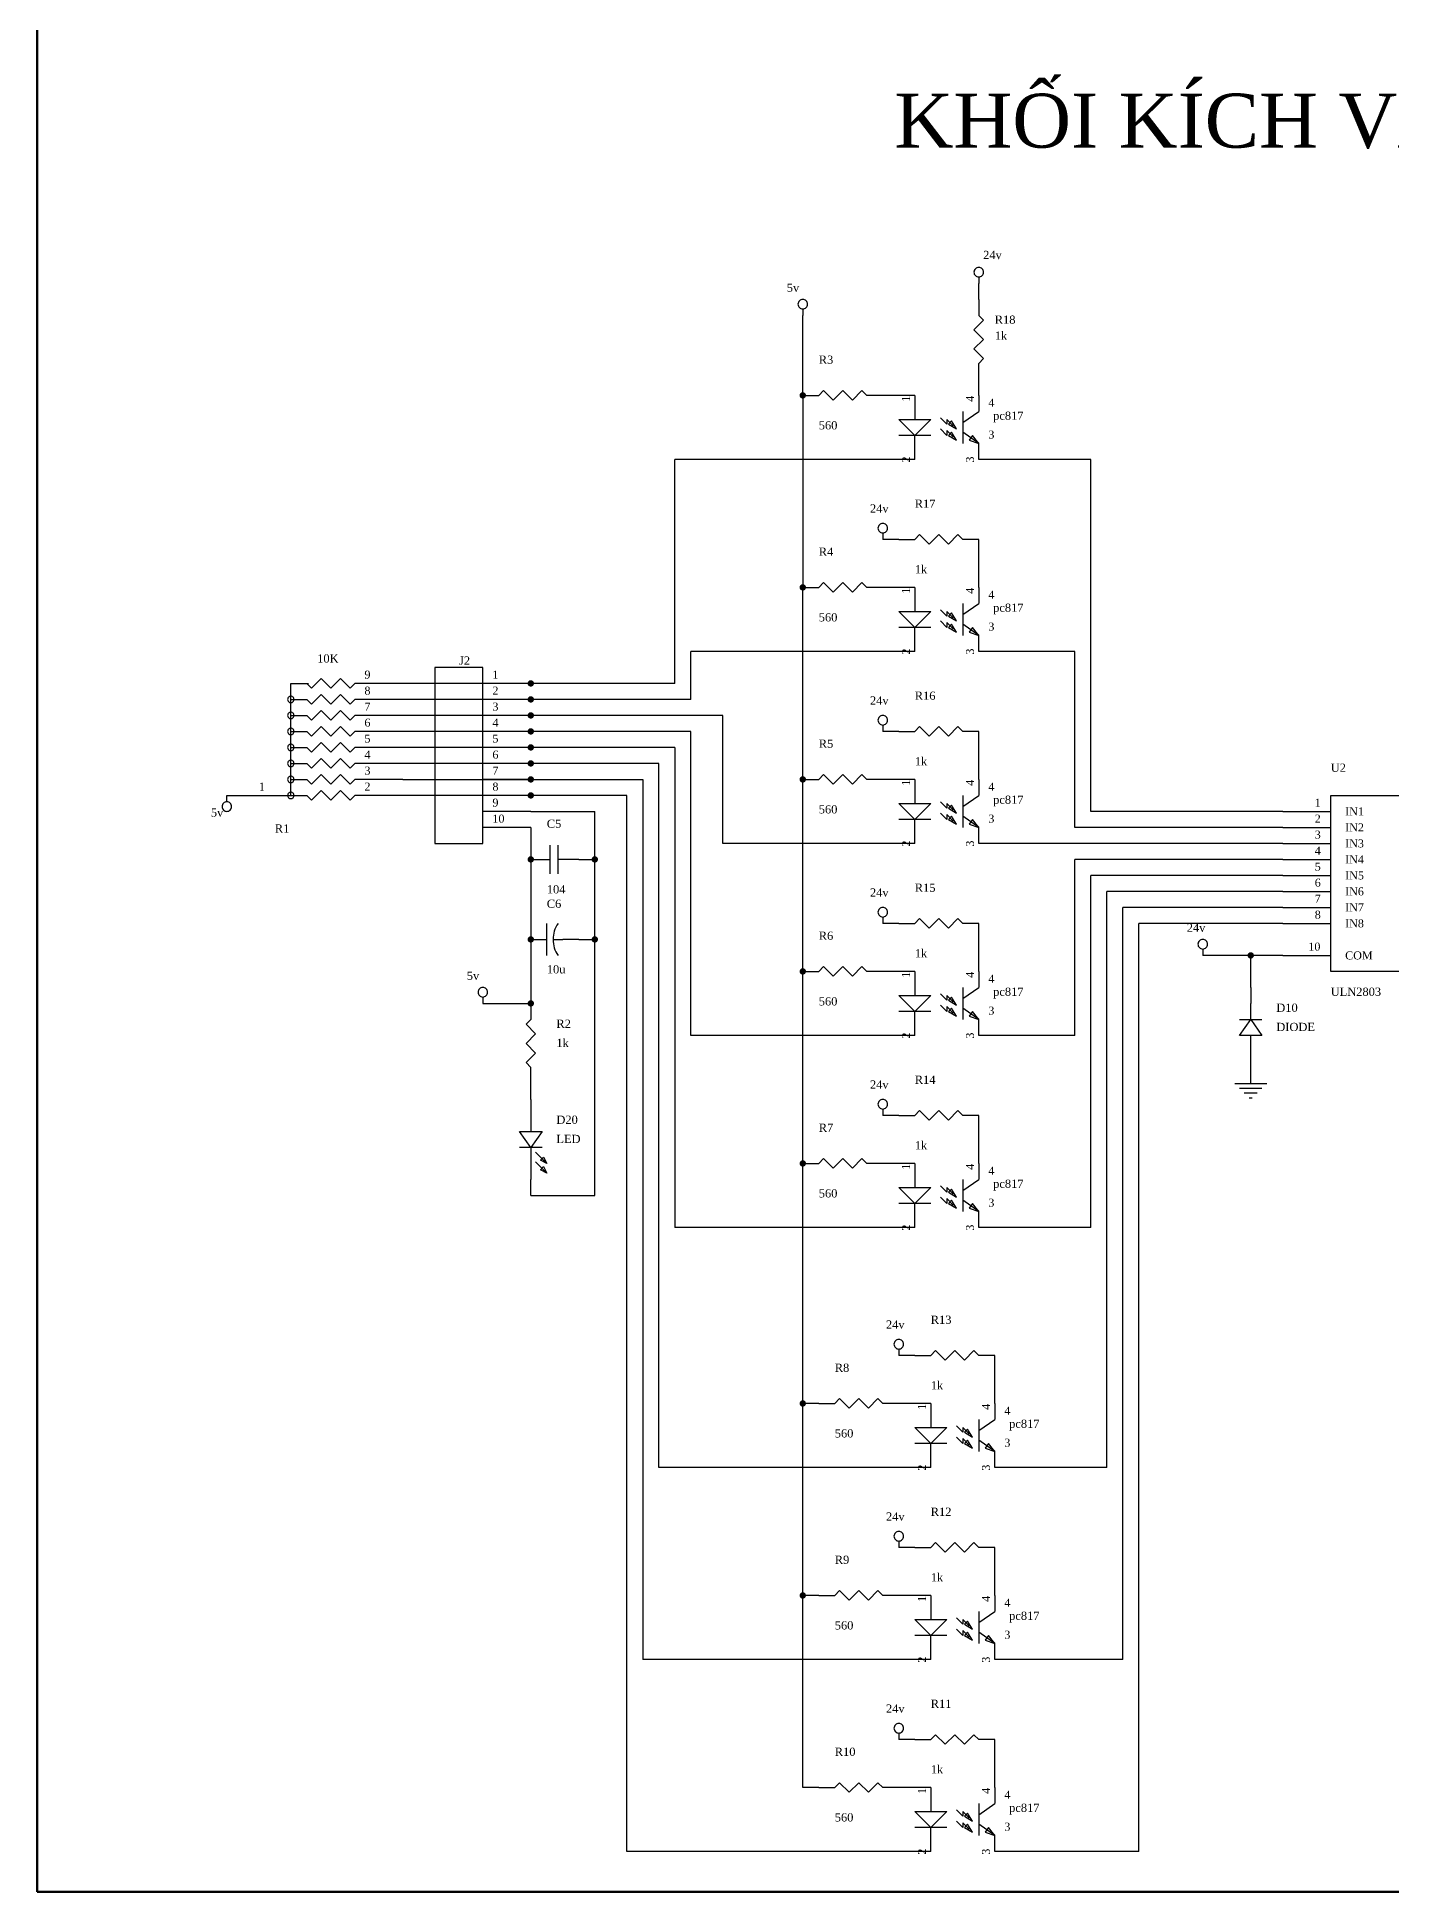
# Model space of a CAD drawing. Header units: millimetres. Extents: x -250 to 3947, y -1468 to 870.
# Drawn here: x 1064.6 to 1365.7, y -1466.3 to -1054.1 of the extents above; entities that cross this region are included whole.
import ezdxf

# ---------------------------------------------------------------- set-up
doc = ezdxf.new("R2010")
doc.units = ezdxf.units.MM
for name, color, linetype in [('DUONG BAO', 80, 'Continuous'), ('PARTS', 7, 'Continuous'), ('PARTTEXT', 7, 'Continuous'), ('WIRE', 7, 'Continuous')]:
    doc.layers.add(name, color=color, linetype=linetype)
doc.layers.add('net dam', color=7, linetype='Continuous', lineweight=35)
doc.styles.add('Manh', font='times_0.ttf')
doc.styles.get("Standard").update_dxf_attribs({"font": 'times_0.ttf'})

msp = doc.modelspace()

# ---------------------------------------------------------------- linework, layer by layer
at = {"layer": 'net dam', "color": 7, "lineweight": 60}
msp.add_lwpolyline([(1064.5699, -1466.3459), (1064.5699, -625.3459), (2253.5699, -625.3459), (2253.5699, -1466.3459), (1064.5699, -1466.3459)], close=True, dxfattribs=at)
at = {"layer": 'PARTS'}
for p, q in [((1273.8783, -1112.4306), (1273.8783, -1115.9866)), ((1273.8783, -1130.2106), (1273.8783, -1126.6546)), ((1234.7623, -1133.7666), (1238.3183, -1133.7666)), ((1252.5423, -1133.7666), (1248.9863, -1133.7666)), ((1259.6543, -1133.7666), (1259.6543, -1137.3226)), ((1273.8783, -1133.7666), (1273.8783, -1137.3226)), ((1259.6543, -1147.9906), (1259.6543, -1144.4346)), ((1273.8783, -1147.9906), (1273.8783, -1144.4346)), ((1256.0983, -1165.7706), (1259.6543, -1165.7706)), ((1273.8783, -1165.7706), (1270.3223, -1165.7706)), ((1234.7623, -1176.4386), (1238.3183, -1176.4386)), ((1252.5423, -1176.4386), (1248.9863, -1176.4386)), ((1259.6543, -1176.4386), (1259.6543, -1179.9946)), ((1273.8783, -1176.4386), (1273.8783, -1179.9946)), ((1259.6543, -1190.6626), (1259.6543, -1187.1066)), ((1273.8783, -1190.6626), (1273.8783, -1187.1066)), ((1145.8623, -1197.7746), (1135.1943, -1197.7746)), ((1174.3103, -1197.7746), (1163.6423, -1197.7746)), ((1145.8623, -1201.3306), (1135.1943, -1201.3306)), ((1174.3103, -1201.3306), (1163.6423, -1201.3306)), ((1145.8623, -1204.8866), (1135.1943, -1204.8866)), ((1174.3103, -1204.8866), (1163.6423, -1204.8866)), ((1145.8623, -1208.4426), (1135.1943, -1208.4426)), ((1174.3103, -1208.4426), (1163.6423, -1208.4426)), ((1256.0983, -1208.4426), (1259.6543, -1208.4426)), ((1273.8783, -1208.4426), (1270.3223, -1208.4426)), ((1145.8623, -1211.9986), (1135.1943, -1211.9986)), ((1145.8623, -1215.5546), (1135.1943, -1215.5546)), ((1174.3103, -1211.9986), (1163.6423, -1211.9986)), ((1174.3103, -1215.5546), (1163.6423, -1215.5546)), ((1145.8623, -1219.1106), (1135.1943, -1219.1106)), ((1174.3103, -1219.1106), (1163.6423, -1219.1106)), ((1234.7623, -1219.1106), (1238.3183, -1219.1106)), ((1252.5423, -1219.1106), (1248.9863, -1219.1106)), ((1259.6543, -1219.1106), (1259.6543, -1222.6666)), ((1273.8783, -1219.1106), (1273.8783, -1222.6666)), ((1106.7463, -1222.6666), (1117.4143, -1222.6666)), ((1145.8623, -1222.6666), (1135.1943, -1222.6666)), ((1174.3103, -1222.6666), (1163.6423, -1222.6666)), ((1174.3103, -1226.2226), (1163.6423, -1226.2226)), ((1341.4423, -1226.2226), (1352.1103, -1226.2226)), ((1174.3103, -1229.7786), (1163.6423, -1229.7786)), ((1259.6543, -1233.3346), (1259.6543, -1229.7786)), ((1273.8783, -1233.3346), (1273.8783, -1229.7786)), ((1341.4423, -1229.7786), (1352.1103, -1229.7786)), ((1341.4423, -1233.3346), (1352.1103, -1233.3346)), ((1174.3103, -1236.8906), (1177.8663, -1236.8906)), ((1184.9783, -1236.8906), (1181.4223, -1236.8906)), ((1341.4423, -1236.8906), (1352.1103, -1236.8906)), ((1341.4423, -1240.4466), (1352.1103, -1240.4466)), ((1341.4423, -1244.0026), (1352.1103, -1244.0026)), ((1341.4423, -1247.5586), (1352.1103, -1247.5586)), ((1256.0983, -1251.1146), (1259.6543, -1251.1146)), ((1273.8783, -1251.1146), (1270.3223, -1251.1146)), ((1341.4423, -1251.1146), (1352.1103, -1251.1146)), ((1174.3103, -1254.6706), (1177.8663, -1254.6706)), ((1184.9783, -1254.6706), (1181.4223, -1254.6706)), ((1341.4423, -1258.2266), (1352.1103, -1258.2266)), ((1234.7623, -1261.7826), (1238.3183, -1261.7826)), ((1252.5423, -1261.7826), (1248.9863, -1261.7826)), ((1259.6543, -1261.7826), (1259.6543, -1265.3386)), ((1273.8783, -1261.7826), (1273.8783, -1265.3386)), ((1334.3303, -1265.3386), (1334.3303, -1268.8946)), ((1174.3103, -1268.8946), (1174.3103, -1272.4506)), ((1259.6543, -1276.0066), (1259.6543, -1272.4506)), ((1273.8783, -1276.0066), (1273.8783, -1272.4506)), ((1334.3303, -1283.1186), (1334.3303, -1279.5626)), ((1174.3103, -1286.6746), (1174.3103, -1283.1186)), ((1174.3103, -1290.2306), (1174.3103, -1293.7866)), ((1256.0983, -1293.7866), (1259.6543, -1293.7866)), ((1273.8783, -1293.7866), (1270.3223, -1293.7866)), ((1234.7623, -1304.4546), (1238.3183, -1304.4546)), ((1252.5423, -1304.4546), (1248.9863, -1304.4546)), ((1259.6543, -1304.4546), (1259.6543, -1308.0106)), ((1273.8783, -1304.4546), (1273.8783, -1308.0106)), ((1174.3103, -1311.5666), (1174.3103, -1308.0106)), ((1259.6543, -1318.6786), (1259.6543, -1315.1226)), ((1273.8783, -1318.6786), (1273.8783, -1315.1226)), ((1259.6543, -1347.1266), (1263.2103, -1347.1266)), ((1277.4343, -1347.1266), (1273.8783, -1347.1266)), ((1238.3183, -1357.7946), (1241.8743, -1357.7946)), ((1256.0983, -1357.7946), (1252.5423, -1357.7946)), ((1263.2103, -1357.7946), (1263.2103, -1361.3506)), ((1277.4343, -1357.7946), (1277.4343, -1361.3506)), ((1263.2103, -1372.0186), (1263.2103, -1368.4626)), ((1277.4343, -1372.0186), (1277.4343, -1368.4626)), ((1259.6543, -1389.7986), (1263.2103, -1389.7986)), ((1277.4343, -1389.7986), (1273.8783, -1389.7986)), ((1238.3183, -1400.4666), (1241.8743, -1400.4666)), ((1256.0983, -1400.4666), (1252.5423, -1400.4666)), ((1263.2103, -1400.4666), (1263.2103, -1404.0226)), ((1277.4343, -1400.4666), (1277.4343, -1404.0226)), ((1263.2103, -1414.6906), (1263.2103, -1411.1346)), ((1277.4343, -1414.6906), (1277.4343, -1411.1346)), ((1259.6543, -1432.4706), (1263.2103, -1432.4706)), ((1277.4343, -1432.4706), (1273.8783, -1432.4706)), ((1238.3183, -1443.1386), (1241.8743, -1443.1386)), ((1256.0983, -1443.1386), (1252.5423, -1443.1386)), ((1263.2103, -1443.1386), (1263.2103, -1446.6946)), ((1277.4343, -1443.1386), (1277.4343, -1446.6946)), ((1263.2103, -1457.3626), (1263.2103, -1453.8066)), ((1277.4343, -1457.3626), (1277.4343, -1453.8066))]:
    msp.add_line(p, q, dxfattribs=at)
for points in [[(1274.9451, -1106.3854, 0.0985), (1274.8639, -1105.9772, 0.0985), (1274.6327, -1105.6311, 0.0985), (1274.2866, -1105.3998, 0.0985), (1273.8783, -1105.3186, 0.0985), (1273.4701, -1105.3998, 0.0985), (1273.124, -1105.6311, 0.0985), (1272.8927, -1105.9772, 0.0985), (1272.8115, -1106.3854, 0.0985), (1272.8927, -1106.7937, 0.0985), (1273.124, -1107.1398, 0.0985), (1273.4701, -1107.371, 0.0985), (1273.8783, -1107.4522, 0.0985), (1274.2866, -1107.371, 0.0985), (1274.6327, -1107.1398, 0.0985), (1274.8639, -1106.7937, 0.0985)], [(1235.8291, -1113.4974, 0.0985), (1235.7479, -1113.0892, 0.0985), (1235.5167, -1112.7431, 0.0985), (1235.1706, -1112.5118, 0.0985), (1234.7623, -1112.4306, 0.0985), (1234.3541, -1112.5118, 0.0985), (1234.008, -1112.7431, 0.0985), (1233.7767, -1113.0892, 0.0985), (1233.6955, -1113.4974, 0.0985), (1233.7767, -1113.9057, 0.0985), (1234.008, -1114.2518, 0.0985), (1234.3541, -1114.483, 0.0985), (1234.7623, -1114.5642, 0.0985), (1235.1706, -1114.483, 0.0985), (1235.5167, -1114.2518, 0.0985), (1235.7479, -1113.9057, 0.0985)], [(1253.6091, -1163.2814, 0.0985), (1253.5279, -1162.8732, 0.0985), (1253.2967, -1162.5271, 0.0985), (1252.9506, -1162.2958, 0.0985), (1252.5423, -1162.2146, 0.0985), (1252.1341, -1162.2958, 0.0985), (1251.788, -1162.5271, 0.0985), (1251.5567, -1162.8732, 0.0985), (1251.4755, -1163.2814, 0.0985), (1251.5567, -1163.6897, 0.0985), (1251.788, -1164.0358, 0.0985), (1252.1341, -1164.267, 0.0985), (1252.5423, -1164.3482, 0.0985), (1252.9506, -1164.267, 0.0985), (1253.2967, -1164.0358, 0.0985), (1253.5279, -1163.6897, 0.0985)], [(1121.6815, -1201.3306, 0.0985), (1121.6274, -1201.0585, 0.0985), (1121.4732, -1200.8278, 0.0985), (1121.2425, -1200.6736, 0.0985), (1120.9703, -1200.6194, 0.0985), (1120.6982, -1200.6736, 0.0985), (1120.4675, -1200.8278, 0.0985), (1120.3133, -1201.0585, 0.0985), (1120.2591, -1201.3306, 0.0985), (1120.3133, -1201.6028, 0.0985), (1120.4675, -1201.8335, 0.0985), (1120.6982, -1201.9877, 0.0985), (1120.9703, -1202.0418, 0.0985), (1121.2425, -1201.9877, 0.0985), (1121.4732, -1201.8335, 0.0985), (1121.6274, -1201.6028, 0.0985)], [(1121.6815, -1204.8866, 0.0985), (1121.6274, -1204.6145, 0.0985), (1121.4732, -1204.3838, 0.0985), (1121.2425, -1204.2296, 0.0985), (1120.9703, -1204.1754, 0.0985), (1120.6982, -1204.2296, 0.0985), (1120.4675, -1204.3838, 0.0985), (1120.3133, -1204.6145, 0.0985), (1120.2591, -1204.8866, 0.0985), (1120.3133, -1205.1588, 0.0985), (1120.4675, -1205.3895, 0.0985), (1120.6982, -1205.5437, 0.0985), (1120.9703, -1205.5978, 0.0985), (1121.2425, -1205.5437, 0.0985), (1121.4732, -1205.3895, 0.0985), (1121.6274, -1205.1588, 0.0985)], [(1121.6815, -1208.4426, 0.0985), (1121.6274, -1208.1705, 0.0985), (1121.4732, -1207.9398, 0.0985), (1121.2425, -1207.7856, 0.0985), (1120.9703, -1207.7314, 0.0985), (1120.6982, -1207.7856, 0.0985), (1120.4675, -1207.9398, 0.0985), (1120.3133, -1208.1705, 0.0985), (1120.2591, -1208.4426, 0.0985), (1120.3133, -1208.7148, 0.0985), (1120.4675, -1208.9455, 0.0985), (1120.6982, -1209.0997, 0.0985), (1120.9703, -1209.1538, 0.0985), (1121.2425, -1209.0997, 0.0985), (1121.4732, -1208.9455, 0.0985), (1121.6274, -1208.7148, 0.0985)], [(1253.6091, -1205.9534, 0.0985), (1253.5279, -1205.5452, 0.0985), (1253.2967, -1205.1991, 0.0985), (1252.9506, -1204.9678, 0.0985), (1252.5423, -1204.8866, 0.0985), (1252.1341, -1204.9678, 0.0985), (1251.788, -1205.1991, 0.0985), (1251.5567, -1205.5452, 0.0985), (1251.4755, -1205.9534, 0.0985), (1251.5567, -1206.3617, 0.0985), (1251.788, -1206.7078, 0.0985), (1252.1341, -1206.939, 0.0985), (1252.5423, -1207.0202, 0.0985), (1252.9506, -1206.939, 0.0985), (1253.2967, -1206.7078, 0.0985), (1253.5279, -1206.3617, 0.0985)], [(1121.6815, -1211.9986, 0.0985), (1121.6274, -1211.7265, 0.0985), (1121.4732, -1211.4958, 0.0985), (1121.2425, -1211.3416, 0.0985), (1120.9703, -1211.2874, 0.0985), (1120.6982, -1211.3416, 0.0985), (1120.4675, -1211.4958, 0.0985), (1120.3133, -1211.7265, 0.0985), (1120.2591, -1211.9986, 0.0985), (1120.3133, -1212.2708, 0.0985), (1120.4675, -1212.5015, 0.0985), (1120.6982, -1212.6557, 0.0985), (1120.9703, -1212.7098, 0.0985), (1121.2425, -1212.6557, 0.0985), (1121.4732, -1212.5015, 0.0985), (1121.6274, -1212.2708, 0.0985)], [(1121.6815, -1215.5546, 0.0985), (1121.6274, -1215.2825, 0.0985), (1121.4732, -1215.0518, 0.0985), (1121.2425, -1214.8976, 0.0985), (1120.9703, -1214.8434, 0.0985), (1120.6982, -1214.8976, 0.0985), (1120.4675, -1215.0518, 0.0985), (1120.3133, -1215.2825, 0.0985), (1120.2591, -1215.5546, 0.0985), (1120.3133, -1215.8268, 0.0985), (1120.4675, -1216.0575, 0.0985), (1120.6982, -1216.2117, 0.0985), (1120.9703, -1216.2658, 0.0985), (1121.2425, -1216.2117, 0.0985), (1121.4732, -1216.0575, 0.0985), (1121.6274, -1215.8268, 0.0985)], [(1121.6815, -1219.1106, 0.0985), (1121.6274, -1218.8385, 0.0985), (1121.4732, -1218.6078, 0.0985), (1121.2425, -1218.4536, 0.0985), (1120.9703, -1218.3994, 0.0985), (1120.6982, -1218.4536, 0.0985), (1120.4675, -1218.6078, 0.0985), (1120.3133, -1218.8385, 0.0985), (1120.2591, -1219.1106, 0.0985), (1120.3133, -1219.3828, 0.0985), (1120.4675, -1219.6135, 0.0985), (1120.6982, -1219.7677, 0.0985), (1120.9703, -1219.8218, 0.0985), (1121.2425, -1219.7677, 0.0985), (1121.4732, -1219.6135, 0.0985), (1121.6274, -1219.3828, 0.0985)], [(1107.8131, -1225.1558, 0.0985), (1107.7319, -1224.7476, 0.0985), (1107.5007, -1224.4015, 0.0985), (1107.1546, -1224.1702, 0.0985), (1106.7463, -1224.089, 0.0985), (1106.3381, -1224.1702, 0.0985), (1105.992, -1224.4015, 0.0985), (1105.7607, -1224.7476, 0.0985), (1105.6795, -1225.1558, 0.0985), (1105.7607, -1225.5641, 0.0985), (1105.992, -1225.9102, 0.0985), (1106.3381, -1226.1414, 0.0985), (1106.7463, -1226.2226, 0.0985), (1107.1546, -1226.1414, 0.0985), (1107.5007, -1225.9102, 0.0985), (1107.7319, -1225.5641, 0.0985)], [(1121.6815, -1222.6666, 0.0985), (1121.6274, -1222.3945, 0.0985), (1121.4732, -1222.1638, 0.0985), (1121.2425, -1222.0096, 0.0985), (1120.9703, -1221.9554, 0.0985), (1120.6982, -1222.0096, 0.0985), (1120.4675, -1222.1638, 0.0985), (1120.3133, -1222.3945, 0.0985), (1120.2591, -1222.6666, 0.0985), (1120.3133, -1222.9388, 0.0985), (1120.4675, -1223.1695, 0.0985), (1120.6982, -1223.3237, 0.0985), (1120.9703, -1223.3778, 0.0985), (1121.2425, -1223.3237, 0.0985), (1121.4732, -1223.1695, 0.0985), (1121.6274, -1222.9388, 0.0985)], [(1253.6091, -1248.6254, 0.0985), (1253.5279, -1248.2172, 0.0985), (1253.2967, -1247.8711, 0.0985), (1252.9506, -1247.6398, 0.0985), (1252.5423, -1247.5586, 0.0985), (1252.1341, -1247.6398, 0.0985), (1251.788, -1247.8711, 0.0985), (1251.5567, -1248.2172, 0.0985), (1251.4755, -1248.6254, 0.0985), (1251.5567, -1249.0337, 0.0985), (1251.788, -1249.3798, 0.0985), (1252.1341, -1249.611, 0.0985), (1252.5423, -1249.6922, 0.0985), (1252.9506, -1249.611, 0.0985), (1253.2967, -1249.3798, 0.0985), (1253.5279, -1249.0337, 0.0985)], [(1324.7291, -1255.7374, 0.0985), (1324.6479, -1255.3292, 0.0985), (1324.4167, -1254.9831, 0.0985), (1324.0706, -1254.7518, 0.0985), (1323.6623, -1254.6706, 0.0985), (1323.2541, -1254.7518, 0.0985), (1322.908, -1254.9831, 0.0985), (1322.6767, -1255.3292, 0.0985), (1322.5955, -1255.7374, 0.0985), (1322.6767, -1256.1457, 0.0985), (1322.908, -1256.4918, 0.0985), (1323.2541, -1256.723, 0.0985), (1323.6623, -1256.8042, 0.0985), (1324.0706, -1256.723, 0.0985), (1324.4167, -1256.4918, 0.0985), (1324.6479, -1256.1457, 0.0985)], [(1164.7091, -1266.4054, 0.0985), (1164.6279, -1265.9972, 0.0985), (1164.3967, -1265.6511, 0.0985), (1164.0506, -1265.4198, 0.0985), (1163.6423, -1265.3386, 0.0985), (1163.2341, -1265.4198, 0.0985), (1162.888, -1265.6511, 0.0985), (1162.6567, -1265.9972, 0.0985), (1162.5755, -1266.4054, 0.0985), (1162.6567, -1266.8137, 0.0985), (1162.888, -1267.1598, 0.0985), (1163.2341, -1267.391, 0.0985), (1163.6423, -1267.4722, 0.0985), (1164.0506, -1267.391, 0.0985), (1164.3967, -1267.1598, 0.0985), (1164.6279, -1266.8137, 0.0985)], [(1253.6091, -1291.2974, 0.0985), (1253.5279, -1290.8892, 0.0985), (1253.2967, -1290.5431, 0.0985), (1252.9506, -1290.3118, 0.0985), (1252.5423, -1290.2306, 0.0985), (1252.1341, -1290.3118, 0.0985), (1251.788, -1290.5431, 0.0985), (1251.5567, -1290.8892, 0.0985), (1251.4755, -1291.2974, 0.0985), (1251.5567, -1291.7057, 0.0985), (1251.788, -1292.0518, 0.0985), (1252.1341, -1292.283, 0.0985), (1252.5423, -1292.3642, 0.0985), (1252.9506, -1292.283, 0.0985), (1253.2967, -1292.0518, 0.0985), (1253.5279, -1291.7057, 0.0985)], [(1257.1651, -1344.6374, 0.0985), (1257.0839, -1344.2292, 0.0985), (1256.8527, -1343.8831, 0.0985), (1256.5066, -1343.6518, 0.0985), (1256.0983, -1343.5706, 0.0985), (1255.6901, -1343.6518, 0.0985), (1255.344, -1343.8831, 0.0985), (1255.1127, -1344.2292, 0.0985), (1255.0315, -1344.6374, 0.0985), (1255.1127, -1345.0457, 0.0985), (1255.344, -1345.3918, 0.0985), (1255.6901, -1345.623, 0.0985), (1256.0983, -1345.7042, 0.0985), (1256.5066, -1345.623, 0.0985), (1256.8527, -1345.3918, 0.0985), (1257.0839, -1345.0457, 0.0985)], [(1257.1651, -1387.3094, 0.0985), (1257.0839, -1386.9012, 0.0985), (1256.8527, -1386.5551, 0.0985), (1256.5066, -1386.3238, 0.0985), (1256.0983, -1386.2426, 0.0985), (1255.6901, -1386.3238, 0.0985), (1255.344, -1386.5551, 0.0985), (1255.1127, -1386.9012, 0.0985), (1255.0315, -1387.3094, 0.0985), (1255.1127, -1387.7177, 0.0985), (1255.344, -1388.0638, 0.0985), (1255.6901, -1388.295, 0.0985), (1256.0983, -1388.3762, 0.0985), (1256.5066, -1388.295, 0.0985), (1256.8527, -1388.0638, 0.0985), (1257.0839, -1387.7177, 0.0985)], [(1257.1651, -1429.9814, 0.0985), (1257.0839, -1429.5732, 0.0985), (1256.8527, -1429.2271, 0.0985), (1256.5066, -1428.9958, 0.0985), (1256.0983, -1428.9146, 0.0985), (1255.6901, -1428.9958, 0.0985), (1255.344, -1429.2271, 0.0985), (1255.1127, -1429.5732, 0.0985), (1255.0315, -1429.9814, 0.0985), (1255.1127, -1430.3897, 0.0985), (1255.344, -1430.7358, 0.0985), (1255.6901, -1430.967, 0.0985), (1256.0983, -1431.0482, 0.0985), (1256.5066, -1430.967, 0.0985), (1256.8527, -1430.7358, 0.0985), (1257.0839, -1430.3897, 0.0985)]]:
    msp.add_lwpolyline(points, format="xyb", close=True, dxfattribs=at)
for points in [[(1273.8783, -1107.4522), (1273.8783, -1108.8746)], [(1234.7623, -1114.5642), (1234.7623, -1115.9866)], [(1274.9451, -1117.0534), (1272.8115, -1119.187)], [(1273.8783, -1115.9866), (1274.9451, -1117.0534)], [(1272.8115, -1119.187), (1274.9451, -1121.3206)], [(1274.9451, -1121.3206), (1272.8115, -1123.4542)], [(1272.8115, -1123.4542), (1274.9451, -1125.5878)], [(1274.9451, -1125.5878), (1273.8783, -1126.6546)], [(1238.3183, -1133.7666), (1239.3851, -1132.6998)], [(1239.3851, -1132.6998), (1241.5187, -1134.8334)], [(1241.5187, -1134.8334), (1243.6523, -1132.6998)], [(1243.6523, -1132.6998), (1245.7859, -1134.8334)], [(1245.7859, -1134.8334), (1247.9195, -1132.6998)], [(1247.9195, -1132.6998), (1248.9863, -1133.7666)], [(1259.6543, -1137.3226), (1259.6543, -1139.1006)], [(1270.3223, -1137.3226), (1270.3223, -1144.4346)], [(1270.3223, -1139.8118), (1273.8783, -1137.3226)], [(1266.7663, -1140.1674), (1265.3439, -1138.745)], [(1266.7663, -1142.6566), (1265.3439, -1141.2342)], [(1266.7663, -1139.1006), (1266.7663, -1140.1674)], [(1268.1887, -1140.523), (1266.7663, -1139.1006)], [(1266.7663, -1141.5898), (1266.7663, -1142.6566)], [(1268.1887, -1143.0122), (1266.7663, -1141.5898)], [(1263.2103, -1142.6566), (1256.0983, -1142.6566)], [(1259.6543, -1144.4346), (1259.6543, -1142.6566)], [(1273.8783, -1144.4346), (1270.3223, -1141.9454)], [(1252.5423, -1164.3482), (1252.5423, -1165.7706)], [(1259.6543, -1165.7706), (1260.7211, -1164.7038)], [(1260.7211, -1164.7038), (1262.8547, -1166.8374)], [(1262.8547, -1166.8374), (1264.9883, -1164.7038)], [(1264.9883, -1164.7038), (1267.1219, -1166.8374)], [(1267.1219, -1166.8374), (1269.2555, -1164.7038)], [(1269.2555, -1164.7038), (1270.3223, -1165.7706)], [(1238.3183, -1176.4386), (1239.3851, -1175.3718)], [(1239.3851, -1175.3718), (1241.5187, -1177.5054)], [(1241.5187, -1177.5054), (1243.6523, -1175.3718)], [(1243.6523, -1175.3718), (1245.7859, -1177.5054)], [(1245.7859, -1177.5054), (1247.9195, -1175.3718)], [(1247.9195, -1175.3718), (1248.9863, -1176.4386)], [(1259.6543, -1179.9946), (1259.6543, -1181.7726)], [(1266.7663, -1182.8394), (1265.3439, -1181.417)], [(1266.7663, -1181.7726), (1266.7663, -1182.8394)], [(1268.1887, -1183.195), (1266.7663, -1181.7726)], [(1270.3223, -1179.9946), (1270.3223, -1187.1066)], [(1270.3223, -1182.4838), (1273.8783, -1179.9946)], [(1263.2103, -1185.3286), (1256.0983, -1185.3286)], [(1259.6543, -1187.1066), (1259.6543, -1185.3286)], [(1266.7663, -1185.3286), (1265.3439, -1183.9062)], [(1266.7663, -1184.2618), (1266.7663, -1185.3286)], [(1268.1887, -1185.6842), (1266.7663, -1184.2618)], [(1273.8783, -1187.1066), (1270.3223, -1184.6174)], [(1120.9703, -1222.6666), (1120.9703, -1197.7746)], [(1120.9703, -1197.7746), (1124.8819, -1197.7746)], [(1124.5263, -1197.7746), (1125.5931, -1198.8414)], [(1125.5931, -1198.8414), (1127.7267, -1196.7078)], [(1127.7267, -1196.7078), (1129.8603, -1198.8414)], [(1129.8603, -1198.8414), (1131.9939, -1196.7078)], [(1131.9939, -1196.7078), (1134.1275, -1198.8414)], [(1134.1275, -1198.8414), (1135.1943, -1197.7746)], [(1120.9703, -1201.3306), (1124.5263, -1201.3306)], [(1124.5263, -1201.3306), (1125.5931, -1202.3974)], [(1125.5931, -1202.3974), (1127.7267, -1200.2638)], [(1127.7267, -1200.2638), (1129.8603, -1202.3974)], [(1129.8603, -1202.3974), (1131.9939, -1200.2638)], [(1131.9939, -1200.2638), (1134.1275, -1202.3974)], [(1134.1275, -1202.3974), (1135.1943, -1201.3306)], [(1120.9703, -1204.8866), (1124.5263, -1204.8866)], [(1124.5263, -1204.8866), (1125.5931, -1205.9534)], [(1125.5931, -1205.9534), (1127.7267, -1203.8198)], [(1125.5931, -1209.5094), (1127.7267, -1207.3758)], [(1127.7267, -1203.8198), (1129.8603, -1205.9534)], [(1127.7267, -1207.3758), (1129.8603, -1209.5094)], [(1129.8603, -1205.9534), (1131.9939, -1203.8198)], [(1129.8603, -1209.5094), (1131.9939, -1207.3758)], [(1131.9939, -1203.8198), (1134.1275, -1205.9534)], [(1131.9939, -1207.3758), (1134.1275, -1209.5094)], [(1134.1275, -1205.9534), (1135.1943, -1204.8866)], [(1252.5423, -1207.0202), (1252.5423, -1208.4426)], [(1259.6543, -1208.4426), (1260.7211, -1207.3758)], [(1260.7211, -1207.3758), (1262.8547, -1209.5094)], [(1262.8547, -1209.5094), (1264.9883, -1207.3758)], [(1264.9883, -1207.3758), (1267.1219, -1209.5094)], [(1267.1219, -1209.5094), (1269.2555, -1207.3758)], [(1269.2555, -1207.3758), (1270.3223, -1208.4426)], [(1120.9703, -1208.4426), (1124.5263, -1208.4426)], [(1124.5263, -1208.4426), (1125.5931, -1209.5094)], [(1125.5931, -1213.0654), (1127.7267, -1210.9318)], [(1127.7267, -1210.9318), (1129.8603, -1213.0654)], [(1129.8603, -1213.0654), (1131.9939, -1210.9318)], [(1131.9939, -1210.9318), (1134.1275, -1213.0654)], [(1134.1275, -1209.5094), (1135.1943, -1208.4426)], [(1120.9703, -1211.9986), (1124.5263, -1211.9986)], [(1120.9703, -1215.5546), (1124.5263, -1215.5546)], [(1124.5263, -1211.9986), (1125.5931, -1213.0654)], [(1124.5263, -1215.5546), (1125.5931, -1216.6214)], [(1125.5931, -1216.6214), (1127.7267, -1214.4878)], [(1127.7267, -1214.4878), (1129.8603, -1216.6214)], [(1129.8603, -1216.6214), (1131.9939, -1214.4878)], [(1131.9939, -1214.4878), (1134.1275, -1216.6214)], [(1134.1275, -1213.0654), (1135.1943, -1211.9986)], [(1134.1275, -1216.6214), (1135.1943, -1215.5546)], [(1120.9703, -1219.1106), (1124.5263, -1219.1106)], [(1124.5263, -1219.1106), (1125.5931, -1220.1774)], [(1125.5931, -1220.1774), (1127.7267, -1218.0438)], [(1127.7267, -1218.0438), (1129.8603, -1220.1774)], [(1129.8603, -1220.1774), (1131.9939, -1218.0438)], [(1131.9939, -1218.0438), (1134.1275, -1220.1774)], [(1134.1275, -1220.1774), (1135.1943, -1219.1106)], [(1238.3183, -1219.1106), (1239.3851, -1218.0438)], [(1239.3851, -1218.0438), (1241.5187, -1220.1774)], [(1241.5187, -1220.1774), (1243.6523, -1218.0438)], [(1243.6523, -1218.0438), (1245.7859, -1220.1774)], [(1245.7859, -1220.1774), (1247.9195, -1218.0438)], [(1247.9195, -1218.0438), (1248.9863, -1219.1106)], [(1106.7463, -1224.089), (1106.7463, -1222.6666)], [(1117.4143, -1222.6666), (1124.5263, -1222.6666)], [(1124.5263, -1222.6666), (1125.5931, -1223.7334)], [(1125.5931, -1223.7334), (1127.7267, -1221.5998)], [(1127.7267, -1221.5998), (1129.8603, -1223.7334)], [(1129.8603, -1223.7334), (1131.9939, -1221.5998)], [(1131.9939, -1221.5998), (1134.1275, -1223.7334)], [(1134.1275, -1223.7334), (1135.1943, -1222.6666)], [(1259.6543, -1222.6666), (1259.6543, -1224.4446)], [(1266.7663, -1225.5114), (1265.3439, -1224.089)], [(1270.3223, -1222.6666), (1270.3223, -1229.7786)], [(1270.3223, -1225.1558), (1273.8783, -1222.6666)], [(1263.2103, -1228.0006), (1256.0983, -1228.0006)], [(1259.6543, -1229.7786), (1259.6543, -1228.0006)], [(1266.7663, -1228.0006), (1265.3439, -1226.5782)], [(1266.7663, -1224.4446), (1266.7663, -1225.5114)], [(1268.1887, -1225.867), (1266.7663, -1224.4446)], [(1266.7663, -1226.9338), (1266.7663, -1228.0006)], [(1268.1887, -1228.3562), (1266.7663, -1226.9338)], [(1273.8783, -1229.7786), (1270.3223, -1227.2894)], [(1178.5775, -1240.091), (1178.5775, -1233.6902)], [(1180.3555, -1240.091), (1180.3555, -1233.6902)], [(1177.8663, -1236.8906), (1178.5775, -1236.8906)], [(1181.4223, -1236.8906), (1180.3555, -1236.8906)], [(1177.8663, -1258.2266), (1177.8663, -1251.1146)], [(1252.5423, -1249.6922), (1252.5423, -1251.1146)], [(1259.6543, -1251.1146), (1260.7211, -1250.0478)], [(1260.7211, -1250.0478), (1262.8547, -1252.1814)], [(1262.8547, -1252.1814), (1264.9883, -1250.0478)], [(1264.9883, -1250.0478), (1267.1219, -1252.1814)], [(1267.1219, -1252.1814), (1269.2555, -1250.0478)], [(1269.2555, -1250.0478), (1270.3223, -1251.1146)], [(1179.2887, -1254.6706), (1181.4223, -1254.6706)], [(1323.6623, -1256.8042), (1323.6623, -1258.2266)], [(1238.3183, -1261.7826), (1239.3851, -1260.7158)], [(1239.3851, -1260.7158), (1241.5187, -1262.8494)], [(1241.5187, -1262.8494), (1243.6523, -1260.7158)], [(1243.6523, -1260.7158), (1245.7859, -1262.8494)], [(1245.7859, -1262.8494), (1247.9195, -1260.7158)], [(1247.9195, -1260.7158), (1248.9863, -1261.7826)], [(1259.6543, -1265.3386), (1259.6543, -1267.1166)], [(1270.3223, -1265.3386), (1270.3223, -1272.4506)], [(1270.3223, -1267.8278), (1273.8783, -1265.3386)], [(1163.6423, -1267.4722), (1163.6423, -1268.8946)], [(1266.7663, -1268.1834), (1265.3439, -1266.761)], [(1266.7663, -1270.6726), (1265.3439, -1269.2502)], [(1266.7663, -1267.1166), (1266.7663, -1268.1834)], [(1268.1887, -1268.539), (1266.7663, -1267.1166)], [(1334.3303, -1272.4506), (1334.3303, -1268.8946)], [(1173.2435, -1273.5174), (1174.3103, -1272.4506)], [(1175.3771, -1275.651), (1173.2435, -1273.5174)], [(1263.2103, -1270.6726), (1256.0983, -1270.6726)], [(1259.6543, -1272.4506), (1259.6543, -1270.6726)], [(1266.7663, -1269.6058), (1266.7663, -1270.6726)], [(1268.1887, -1271.0282), (1266.7663, -1269.6058)], [(1273.8783, -1272.4506), (1270.3223, -1269.9614)], [(1331.8411, -1272.4506), (1336.8195, -1272.4506)], [(1173.2435, -1277.7846), (1175.3771, -1275.651)], [(1175.3771, -1279.9182), (1173.2435, -1277.7846)], [(1334.3303, -1279.5626), (1334.3303, -1276.0066)], [(1173.2435, -1282.0518), (1175.3771, -1279.9182)], [(1174.3103, -1283.1186), (1173.2435, -1282.0518)], [(1330.7743, -1286.6746), (1337.8863, -1286.6746)], [(1331.8411, -1287.7414), (1336.8195, -1287.7414)], [(1335.7527, -1288.8082), (1332.9079, -1288.8082)], [(1333.9747, -1289.875), (1334.6859, -1289.875)], [(1174.3103, -1293.7866), (1174.3103, -1297.3426)], [(1252.5423, -1292.3642), (1252.5423, -1293.7866)], [(1259.6543, -1293.7866), (1260.7211, -1292.7198)], [(1260.7211, -1292.7198), (1262.8547, -1294.8534)], [(1262.8547, -1294.8534), (1264.9883, -1292.7198)], [(1264.9883, -1292.7198), (1267.1219, -1294.8534)], [(1267.1219, -1294.8534), (1269.2555, -1292.7198)], [(1269.2555, -1292.7198), (1270.3223, -1293.7866)], [(1176.7995, -1300.8986), (1171.8211, -1300.8986)], [(1174.3103, -1300.8986), (1174.3103, -1308.0106)], [(1177.5107, -1304.099), (1175.3771, -1301.9654)], [(1177.5107, -1306.2326), (1175.3771, -1304.099)], [(1238.3183, -1304.4546), (1239.3851, -1303.3878)], [(1239.3851, -1303.3878), (1241.5187, -1305.5214)], [(1241.5187, -1305.5214), (1243.6523, -1303.3878)], [(1243.6523, -1303.3878), (1245.7859, -1305.5214)], [(1245.7859, -1305.5214), (1247.9195, -1303.3878)], [(1247.9195, -1303.3878), (1248.9863, -1304.4546)], [(1259.6543, -1308.0106), (1259.6543, -1309.7886)], [(1266.7663, -1310.8554), (1265.3439, -1309.433)], [(1266.7663, -1309.7886), (1266.7663, -1310.8554)], [(1268.1887, -1311.211), (1266.7663, -1309.7886)], [(1270.3223, -1308.0106), (1270.3223, -1315.1226)], [(1270.3223, -1310.4998), (1273.8783, -1308.0106)], [(1263.2103, -1313.3446), (1256.0983, -1313.3446)], [(1259.6543, -1315.1226), (1259.6543, -1313.3446)], [(1266.7663, -1313.3446), (1265.3439, -1311.9222)], [(1266.7663, -1312.2778), (1266.7663, -1313.3446)], [(1268.1887, -1313.7002), (1266.7663, -1312.2778)], [(1273.8783, -1315.1226), (1270.3223, -1312.6334)], [(1256.0983, -1345.7042), (1256.0983, -1347.1266)], [(1263.2103, -1347.1266), (1264.2771, -1346.0598)], [(1264.2771, -1346.0598), (1266.4107, -1348.1934)], [(1266.4107, -1348.1934), (1268.5443, -1346.0598)], [(1268.5443, -1346.0598), (1270.6779, -1348.1934)], [(1270.6779, -1348.1934), (1272.8115, -1346.0598)], [(1272.8115, -1346.0598), (1273.8783, -1347.1266)], [(1241.8743, -1357.7946), (1242.9411, -1356.7278)], [(1242.9411, -1356.7278), (1245.0747, -1358.8614)], [(1245.0747, -1358.8614), (1247.2083, -1356.7278)], [(1247.2083, -1356.7278), (1249.3419, -1358.8614)], [(1249.3419, -1358.8614), (1251.4755, -1356.7278)], [(1251.4755, -1356.7278), (1252.5423, -1357.7946)], [(1263.2103, -1361.3506), (1263.2103, -1363.1286)], [(1270.3223, -1364.1954), (1268.8999, -1362.773)], [(1270.3223, -1363.1286), (1270.3223, -1364.1954)], [(1271.7447, -1364.551), (1270.3223, -1363.1286)], [(1273.8783, -1361.3506), (1273.8783, -1368.4626)], [(1273.8783, -1363.8398), (1277.4343, -1361.3506)], [(1266.7663, -1366.6846), (1259.6543, -1366.6846)], [(1263.2103, -1368.4626), (1263.2103, -1366.6846)], [(1270.3223, -1366.6846), (1268.8999, -1365.2622)], [(1270.3223, -1365.6178), (1270.3223, -1366.6846)], [(1271.7447, -1367.0402), (1270.3223, -1365.6178)], [(1277.4343, -1368.4626), (1273.8783, -1365.9734)], [(1256.0983, -1388.3762), (1256.0983, -1389.7986)], [(1263.2103, -1389.7986), (1264.2771, -1388.7318)], [(1264.2771, -1388.7318), (1266.4107, -1390.8654)], [(1266.4107, -1390.8654), (1268.5443, -1388.7318)], [(1268.5443, -1388.7318), (1270.6779, -1390.8654)], [(1270.6779, -1390.8654), (1272.8115, -1388.7318)], [(1272.8115, -1388.7318), (1273.8783, -1389.7986)], [(1241.8743, -1400.4666), (1242.9411, -1399.3998)], [(1242.9411, -1399.3998), (1245.0747, -1401.5334)], [(1245.0747, -1401.5334), (1247.2083, -1399.3998)], [(1247.2083, -1399.3998), (1249.3419, -1401.5334)], [(1249.3419, -1401.5334), (1251.4755, -1399.3998)], [(1251.4755, -1399.3998), (1252.5423, -1400.4666)], [(1263.2103, -1404.0226), (1263.2103, -1405.8006)], [(1270.3223, -1406.8674), (1268.8999, -1405.445)], [(1273.8783, -1404.0226), (1273.8783, -1411.1346)], [(1273.8783, -1406.5118), (1277.4343, -1404.0226)], [(1266.7663, -1409.3566), (1259.6543, -1409.3566)], [(1263.2103, -1411.1346), (1263.2103, -1409.3566)], [(1270.3223, -1409.3566), (1268.8999, -1407.9342)], [(1270.3223, -1405.8006), (1270.3223, -1406.8674)], [(1271.7447, -1407.223), (1270.3223, -1405.8006)], [(1270.3223, -1408.2898), (1270.3223, -1409.3566)], [(1271.7447, -1409.7122), (1270.3223, -1408.2898)], [(1277.4343, -1411.1346), (1273.8783, -1408.6454)], [(1256.0983, -1431.0482), (1256.0983, -1432.4706)], [(1263.2103, -1432.4706), (1264.2771, -1431.4038)], [(1264.2771, -1431.4038), (1266.4107, -1433.5374)], [(1266.4107, -1433.5374), (1268.5443, -1431.4038)], [(1268.5443, -1431.4038), (1270.6779, -1433.5374)], [(1270.6779, -1433.5374), (1272.8115, -1431.4038)], [(1272.8115, -1431.4038), (1273.8783, -1432.4706)], [(1241.8743, -1443.1386), (1242.9411, -1442.0718)], [(1242.9411, -1442.0718), (1245.0747, -1444.2054)], [(1245.0747, -1444.2054), (1247.2083, -1442.0718)], [(1247.2083, -1442.0718), (1249.3419, -1444.2054)], [(1249.3419, -1444.2054), (1251.4755, -1442.0718)], [(1251.4755, -1442.0718), (1252.5423, -1443.1386)], [(1263.2103, -1446.6946), (1263.2103, -1448.4726)], [(1273.8783, -1446.6946), (1273.8783, -1453.8066)], [(1273.8783, -1449.1838), (1277.4343, -1446.6946)], [(1270.3223, -1449.5394), (1268.8999, -1448.117)], [(1270.3223, -1452.0286), (1268.8999, -1450.6062)], [(1270.3223, -1448.4726), (1270.3223, -1449.5394)], [(1271.7447, -1449.895), (1270.3223, -1448.4726)], [(1266.7663, -1452.0286), (1259.6543, -1452.0286)], [(1263.2103, -1453.8066), (1263.2103, -1452.0286)], [(1270.3223, -1450.9618), (1270.3223, -1452.0286)], [(1271.7447, -1452.3842), (1270.3223, -1450.9618)], [(1277.4343, -1453.8066), (1273.8783, -1451.3174)]]:
    msp.add_lwpolyline(points, dxfattribs=at)
for points in [[(1259.6543, -1142.6566), (1256.0983, -1139.1006), (1263.2103, -1139.1006), (1259.6543, -1142.6566)], [(1268.8999, -1141.2342), (1267.8331, -1139.4562), (1267.1219, -1140.1674), (1268.8999, -1141.2342)], [(1268.8999, -1143.7234), (1267.8331, -1141.9454), (1267.1219, -1142.6566), (1268.8999, -1143.7234)], [(1273.8783, -1144.4346), (1272.4559, -1142.6566), (1271.7447, -1143.7234), (1273.8783, -1144.4346)], [(1259.6543, -1185.3286), (1256.0983, -1181.7726), (1263.2103, -1181.7726), (1259.6543, -1185.3286)], [(1268.8999, -1183.9062), (1267.8331, -1182.1282), (1267.1219, -1182.8394), (1268.8999, -1183.9062)], [(1268.8999, -1186.3954), (1267.8331, -1184.6174), (1267.1219, -1185.3286), (1268.8999, -1186.3954)], [(1273.8783, -1187.1066), (1272.4559, -1185.3286), (1271.7447, -1186.3954), (1273.8783, -1187.1066)], [(1163.6423, -1194.2186), (1152.9743, -1194.2186), (1152.9743, -1233.3346), (1163.6423, -1233.3346)], [(1352.1103, -1222.6666), (1377.0023, -1222.6666), (1377.0023, -1261.7826), (1352.1103, -1261.7826)], [(1259.6543, -1228.0006), (1256.0983, -1224.4446), (1263.2103, -1224.4446), (1259.6543, -1228.0006)], [(1268.8999, -1226.5782), (1267.8331, -1224.8002), (1267.1219, -1225.5114), (1268.8999, -1226.5782)], [(1268.8999, -1229.0674), (1267.8331, -1227.2894), (1267.1219, -1228.0006), (1268.8999, -1229.0674)], [(1273.8783, -1229.7786), (1272.4559, -1228.0006), (1271.7447, -1229.0674), (1273.8783, -1229.7786)], [(1259.6543, -1270.6726), (1256.0983, -1267.1166), (1263.2103, -1267.1166), (1259.6543, -1270.6726)], [(1268.8999, -1269.2502), (1267.8331, -1267.4722), (1267.1219, -1268.1834), (1268.8999, -1269.2502)], [(1268.8999, -1271.7394), (1267.8331, -1269.9614), (1267.1219, -1270.6726), (1268.8999, -1271.7394)], [(1273.8783, -1272.4506), (1272.4559, -1270.6726), (1271.7447, -1271.7394), (1273.8783, -1272.4506)], [(1334.3303, -1272.4506), (1334.3303, -1272.4506), (1336.8195, -1276.0066), (1331.8411, -1276.0066), (1334.3303, -1272.4506)], [(1174.3103, -1300.8986), (1174.3103, -1300.8986), (1171.8211, -1297.3426), (1176.7995, -1297.3426), (1174.3103, -1300.8986)], [(1177.1551, -1303.0322), (1177.1551, -1303.0322), (1177.8663, -1304.4546), (1176.4439, -1303.7434), (1177.1551, -1303.0322)], [(1177.1551, -1305.1658), (1177.1551, -1305.1658), (1177.8663, -1306.5882), (1176.4439, -1305.877), (1177.1551, -1305.1658)], [(1259.6543, -1313.3446), (1256.0983, -1309.7886), (1263.2103, -1309.7886), (1259.6543, -1313.3446)], [(1268.8999, -1311.9222), (1267.8331, -1310.1442), (1267.1219, -1310.8554), (1268.8999, -1311.9222)], [(1268.8999, -1314.4114), (1267.8331, -1312.6334), (1267.1219, -1313.3446), (1268.8999, -1314.4114)], [(1273.8783, -1315.1226), (1272.4559, -1313.3446), (1271.7447, -1314.4114), (1273.8783, -1315.1226)], [(1263.2103, -1366.6846), (1259.6543, -1363.1286), (1266.7663, -1363.1286), (1263.2103, -1366.6846)], [(1272.4559, -1365.2622), (1271.3891, -1363.4842), (1270.6779, -1364.1954), (1272.4559, -1365.2622)], [(1272.4559, -1367.7514), (1271.3891, -1365.9734), (1270.6779, -1366.6846), (1272.4559, -1367.7514)], [(1277.4343, -1368.4626), (1276.0119, -1366.6846), (1275.3007, -1367.7514), (1277.4343, -1368.4626)], [(1263.2103, -1409.3566), (1259.6543, -1405.8006), (1266.7663, -1405.8006), (1263.2103, -1409.3566)], [(1272.4559, -1407.9342), (1271.3891, -1406.1562), (1270.6779, -1406.8674), (1272.4559, -1407.9342)], [(1272.4559, -1410.4234), (1271.3891, -1408.6454), (1270.6779, -1409.3566), (1272.4559, -1410.4234)], [(1277.4343, -1411.1346), (1276.0119, -1409.3566), (1275.3007, -1410.4234), (1277.4343, -1411.1346)], [(1263.2103, -1452.0286), (1259.6543, -1448.4726), (1266.7663, -1448.4726), (1263.2103, -1452.0286)], [(1272.4559, -1450.6062), (1271.3891, -1448.8282), (1270.6779, -1449.5394), (1272.4559, -1450.6062)], [(1272.4559, -1453.0954), (1271.3891, -1451.3174), (1270.6779, -1452.0286), (1272.4559, -1453.0954)], [(1277.4343, -1453.8066), (1276.0119, -1452.0286), (1275.3007, -1453.0954), (1277.4343, -1453.8066)]]:
    msp.add_lwpolyline(points, close=True, dxfattribs=at)
for points in [[(1180.3555, -1251.1146, 0.1654), (1179.2887, -1254.6706)], [(1179.2887, -1254.6706, 0.1654), (1180.3555, -1258.2266)]]:
    msp.add_lwpolyline(points, format="xyb", dxfattribs=at)
at = {"layer": 'WIRE'}
for points in [[(1273.8783, -1112.4306), (1273.8783, -1108.8746)], [(1234.7623, -1133.7666), (1234.7623, -1115.9866)], [(1273.8783, -1133.7666), (1273.8783, -1130.2106)], [(1234.7623, -1133.7666), (1234.7623, -1176.4386)], [(1259.6543, -1133.7666), (1252.5423, -1133.7666)], [(1206.3143, -1197.7746), (1206.3143, -1147.9906)], [(1259.6543, -1147.9906), (1206.3143, -1147.9906)], [(1298.7703, -1147.9906), (1273.8783, -1147.9906)], [(1298.7703, -1226.2226), (1298.7703, -1147.9906)], [(1256.0983, -1165.7706), (1252.5423, -1165.7706)], [(1273.8783, -1176.4386), (1273.8783, -1165.7706)], [(1234.7623, -1219.1106), (1234.7623, -1176.4386)], [(1259.6543, -1176.4386), (1252.5423, -1176.4386)], [(1259.6543, -1190.6626), (1209.8703, -1190.6626)], [(1209.8703, -1201.3306), (1209.8703, -1190.6626)], [(1295.2143, -1190.6626), (1273.8783, -1190.6626)], [(1295.2143, -1229.7786), (1295.2143, -1190.6626)], [(1174.3103, -1197.7746), (1145.8623, -1197.7746)], [(1206.3143, -1197.7746), (1174.3103, -1197.7746)], [(1174.3103, -1201.3306), (1145.8623, -1201.3306)], [(1209.8703, -1201.3306), (1174.3103, -1201.3306)], [(1174.3103, -1204.8866), (1145.8623, -1204.8866)], [(1216.9823, -1204.8866), (1174.3103, -1204.8866)], [(1216.9823, -1233.3346), (1216.9823, -1204.8866)], [(1174.3103, -1208.4426), (1145.8623, -1208.4426)], [(1209.8703, -1208.4426), (1174.3103, -1208.4426)], [(1209.8703, -1276.0066), (1209.8703, -1208.4426)], [(1256.0983, -1208.4426), (1252.5423, -1208.4426)], [(1273.8783, -1219.1106), (1273.8783, -1208.4426)], [(1174.3103, -1211.9986), (1145.8623, -1211.9986)], [(1174.3103, -1215.5546), (1145.8623, -1215.5546)], [(1206.3143, -1211.9986), (1174.3103, -1211.9986)], [(1202.7583, -1215.5546), (1174.3103, -1215.5546)], [(1202.7583, -1372.0186), (1202.7583, -1215.5546)], [(1206.3143, -1211.9986), (1206.3143, -1318.6786)], [(1145.8623, -1219.1106), (1174.3103, -1219.1106)], [(1174.3103, -1219.1106), (1199.2023, -1219.1106)], [(1199.2023, -1219.1106), (1199.2023, -1414.6906)], [(1234.7623, -1261.7826), (1234.7623, -1219.1106)], [(1259.6543, -1219.1106), (1252.5423, -1219.1106)], [(1174.3103, -1222.6666), (1145.8623, -1222.6666)], [(1195.6463, -1222.6666), (1174.3103, -1222.6666)], [(1195.6463, -1457.3626), (1195.6463, -1222.6666)], [(1174.3103, -1226.2226), (1188.5343, -1226.2226)], [(1188.5343, -1236.8906), (1188.5343, -1226.2226)], [(1341.4423, -1226.2226), (1298.7703, -1226.2226)], [(1174.3103, -1229.7786), (1174.3103, -1236.8906)], [(1341.4423, -1229.7786), (1295.2143, -1229.7786)], [(1259.6543, -1233.3346), (1216.9823, -1233.3346)], [(1341.4423, -1233.3346), (1273.8783, -1233.3346)], [(1174.3103, -1236.8906), (1174.3103, -1254.6706)], [(1184.9783, -1236.8906), (1188.5343, -1236.8906)], [(1188.5343, -1254.6706), (1188.5343, -1236.8906)], [(1341.4423, -1236.8906), (1295.2143, -1236.8906)], [(1295.2143, -1276.0066), (1295.2143, -1236.8906)], [(1341.4423, -1240.4466), (1298.7703, -1240.4466)], [(1298.7703, -1318.6786), (1298.7703, -1240.4466)], [(1341.4423, -1244.0026), (1302.3263, -1244.0026)], [(1302.3263, -1372.0186), (1302.3263, -1244.0026)], [(1341.4423, -1247.5586), (1305.8823, -1247.5586)], [(1305.8823, -1414.6906), (1305.8823, -1247.5586)], [(1256.0983, -1251.1146), (1252.5423, -1251.1146)], [(1273.8783, -1261.7826), (1273.8783, -1251.1146)], [(1341.4423, -1251.1146), (1309.4383, -1251.1146)], [(1309.4383, -1457.3626), (1309.4383, -1251.1146)], [(1174.3103, -1254.6706), (1174.3103, -1268.8946)], [(1184.9783, -1254.6706), (1188.5343, -1254.6706)], [(1188.5343, -1311.5666), (1188.5343, -1254.6706)], [(1334.3303, -1258.2266), (1323.6623, -1258.2266)], [(1334.3303, -1265.3386), (1334.3303, -1258.2266)], [(1341.4423, -1258.2266), (1334.3303, -1258.2266)], [(1234.7623, -1304.4546), (1234.7623, -1261.7826)], [(1259.6543, -1261.7826), (1252.5423, -1261.7826)], [(1163.6423, -1268.8946), (1174.3103, -1268.8946)], [(1259.6543, -1276.0066), (1209.8703, -1276.0066)], [(1295.2143, -1276.0066), (1273.8783, -1276.0066)], [(1334.3303, -1286.6746), (1334.3303, -1283.1186)], [(1174.3103, -1290.2306), (1174.3103, -1286.6746)], [(1256.0983, -1293.7866), (1252.5423, -1293.7866)], [(1273.8783, -1304.4546), (1273.8783, -1293.7866)], [(1234.7623, -1357.7946), (1234.7623, -1304.4546)], [(1259.6543, -1304.4546), (1252.5423, -1304.4546)], [(1174.3103, -1311.5666), (1188.5343, -1311.5666)], [(1259.6543, -1318.6786), (1206.3143, -1318.6786)], [(1298.7703, -1318.6786), (1273.8783, -1318.6786)], [(1259.6543, -1347.1266), (1256.0983, -1347.1266)], [(1277.4343, -1357.7946), (1277.4343, -1347.1266)], [(1238.3183, -1357.7946), (1234.7623, -1357.7946)], [(1234.7623, -1400.4666), (1234.7623, -1357.7946)], [(1263.2103, -1357.7946), (1256.0983, -1357.7946)], [(1263.2103, -1372.0186), (1202.7583, -1372.0186)], [(1302.3263, -1372.0186), (1277.4343, -1372.0186)], [(1259.6543, -1389.7986), (1256.0983, -1389.7986)], [(1277.4343, -1400.4666), (1277.4343, -1389.7986)], [(1238.3183, -1400.4666), (1234.7623, -1400.4666)], [(1234.7623, -1443.1386), (1234.7623, -1400.4666)], [(1263.2103, -1400.4666), (1256.0983, -1400.4666)], [(1263.2103, -1414.6906), (1199.2023, -1414.6906)], [(1305.8823, -1414.6906), (1277.4343, -1414.6906)], [(1259.6543, -1432.4706), (1256.0983, -1432.4706)], [(1277.4343, -1443.1386), (1277.4343, -1432.4706)], [(1238.3183, -1443.1386), (1234.7623, -1443.1386)], [(1263.2103, -1443.1386), (1256.0983, -1443.1386)], [(1263.2103, -1457.3626), (1195.6463, -1457.3626)], [(1309.4383, -1457.3626), (1277.4343, -1457.3626)]]:
    msp.add_lwpolyline(points, dxfattribs=at)
at = {"layer": 'WIRE', "const_width": 0.7112}
for points in [[(1234.4067, -1133.7666, 1), (1235.1179, -1133.7666, 1)], [(1234.4067, -1176.4386, 1), (1235.1179, -1176.4386, 1)], [(1173.9547, -1197.7746, 1), (1174.6659, -1197.7746, 1)], [(1173.9547, -1201.3306, 1), (1174.6659, -1201.3306, 1)], [(1173.9547, -1204.8866, 1), (1174.6659, -1204.8866, 1)], [(1173.9547, -1208.4426, 1), (1174.6659, -1208.4426, 1)], [(1173.9547, -1211.9986, 1), (1174.6659, -1211.9986, 1)], [(1173.9547, -1215.5546, 1), (1174.6659, -1215.5546, 1)], [(1173.9547, -1219.1106, 1), (1174.6659, -1219.1106, 1)], [(1234.4067, -1219.1106, 1), (1235.1179, -1219.1106, 1)], [(1173.9547, -1222.6666, 1), (1174.6659, -1222.6666, 1)], [(1173.9547, -1236.8906, 1), (1174.6659, -1236.8906, 1)], [(1188.1787, -1236.8906, 1), (1188.8899, -1236.8906, 1)], [(1173.9547, -1254.6706, 1), (1174.6659, -1254.6706, 1)], [(1188.1787, -1254.6706, 1), (1188.8899, -1254.6706, 1)], [(1234.4067, -1261.7826, 1), (1235.1179, -1261.7826, 1)], [(1333.9747, -1258.2266, 1), (1334.6859, -1258.2266, 1)], [(1173.9547, -1268.8946, 1), (1174.6659, -1268.8946, 1)], [(1234.4067, -1304.4546, 1), (1235.1179, -1304.4546, 1)], [(1234.4067, -1357.7946, 1), (1235.1179, -1357.7946, 1)], [(1234.4067, -1400.4666, 1), (1235.1179, -1400.4666, 1)]]:
    msp.add_lwpolyline(points, format="xyb", close=True, dxfattribs=at)

# ---------------------------------------------------------------- texts
at = {"layer": 'DUONG BAO', "color": 7, "insert": (1255.1428, -1066.7001), "char_height": 12, "width": 341.882105, "attachment_point": 1, "style": 'Manh'}
msp.add_mtext('\\pt204;KHỐI KÍCH VAN', dxfattribs=at)
at = {"layer": 'PARTS'}
for s, p in [('1', (1258.5875, -1135.189)), ('4', (1272.8115, -1135.189)), ('2', (1258.5875, -1148.7018)), ('3', (1272.8115, -1148.7018)), ('1', (1258.5875, -1177.861)), ('4', (1272.8115, -1177.861)), ('2', (1258.5875, -1191.3738)), ('3', (1272.8115, -1191.3738)), ('1', (1258.5875, -1220.533)), ('4', (1272.8115, -1220.533)), ('2', (1258.5875, -1234.0458)), ('3', (1272.8115, -1234.0458)), ('1', (1258.5875, -1263.205)), ('4', (1272.8115, -1263.205)), ('2', (1258.5875, -1276.7178)), ('3', (1272.8115, -1276.7178)), ('1', (1258.5875, -1305.877)), ('4', (1272.8115, -1305.877)), ('2', (1258.5875, -1319.3898)), ('3', (1272.8115, -1319.3898)), ('1', (1262.1435, -1359.217)), ('4', (1276.3675, -1359.217)), ('2', (1262.1435, -1372.7298)), ('3', (1276.3675, -1372.7298)), ('1', (1262.1435, -1401.889)), ('4', (1276.3675, -1401.889)), ('2', (1262.1435, -1415.4018)), ('3', (1276.3675, -1415.4018)), ('1', (1262.1435, -1444.561)), ('4', (1276.3675, -1444.561)), ('2', (1262.1435, -1458.0738)), ('3', (1276.3675, -1458.0738))]:
    msp.add_text(s, height=1.778, rotation=90, dxfattribs=at).set_placement(p)
for s, p in [('4', (1276.0119, -1136.2558)), ('3', (1276.0119, -1143.3678)), ('4', (1276.0119, -1178.9278)), ('3', (1276.0119, -1186.0398)), ('9', (1137.3279, -1196.7078)), ('1', (1165.7759, -1196.7078)), ('8', (1137.3279, -1200.2638)), ('2', (1165.7759, -1200.2638)), ('7', (1137.3279, -1203.8198)), ('3', (1165.7759, -1203.8198)), ('6', (1137.3279, -1207.3758)), ('4', (1165.7759, -1207.3758)), ('5', (1137.3279, -1210.9318)), ('5', (1165.7759, -1210.9318)), ('4', (1137.3279, -1214.4878)), ('6', (1165.7759, -1214.4878)), ('1', (1113.8583, -1221.5998)), ('2', (1137.3279, -1221.5998)), ('3', (1137.3279, -1218.0438)), ('8', (1165.7759, -1221.5998)), ('7', (1165.7759, -1218.0438)), ('4', (1276.0119, -1221.5998)), ('9', (1165.7759, -1225.1558)), ('1', (1348.5543, -1225.1558)), ('10', (1165.7759, -1228.7118)), ('3', (1276.0119, -1228.7118)), ('2', (1348.5543, -1228.7118)), ('IN1', (1355.3107, -1227.1116)), ('3', (1348.5543, -1232.2678)), ('IN2', (1355.3107, -1230.6676)), ('IN3', (1355.3107, -1234.2236)), ('4', (1348.5543, -1235.8238)), ('IN4', (1355.3107, -1237.7796)), ('5', (1348.5543, -1239.3798)), ('IN5', (1355.3107, -1241.3356)), ('6', (1348.5543, -1242.9358)), ('7', (1348.5543, -1246.4918)), ('IN6', (1355.3107, -1244.8916)), ('8', (1348.5543, -1250.0478)), ('IN7', (1355.3107, -1248.4476)), ('IN8', (1355.3107, -1252.0036)), ('10', (1347.1319, -1257.1598)), ('COM', (1355.3107, -1259.1156)), ('4', (1276.0119, -1264.2718)), ('3', (1276.0119, -1271.3838)), ('4', (1276.0119, -1306.9438)), ('3', (1276.0119, -1314.0558)), ('4', (1279.5679, -1360.2838)), ('3', (1279.5679, -1367.3958)), ('4', (1279.5679, -1402.9558)), ('3', (1279.5679, -1410.0678)), ('4', (1279.5679, -1445.6278)), ('3', (1279.5679, -1452.7398))]:
    msp.add_text(s, height=1.778, dxfattribs=at).set_placement(p)
at = {"layer": 'PARTTEXT'}
for s, p in [('24v', (1274.8502, -1103.4691)), ('5v', (1231.2063, -1110.7446)), ('R18', (1277.4343, -1117.8566)), ('1k', (1277.4343, -1121.4126)), ('R3', (1238.3183, -1126.7466)), ('pc817', (1277.0787, -1139.1926)), ('560', (1238.3183, -1141.3262)), ('24v', (1249.6975, -1159.8174)), ('R17', (1259.6543, -1158.7506)), ('R4', (1238.3183, -1169.4186)), ('1k', (1259.6543, -1173.3302)), ('560', (1238.3183, -1183.9982)), ('pc817', (1277.0787, -1181.8646)), ('10K', (1126.8319, -1193.1489)), ('J2', (1158.3563, -1193.6125)), ('24v', (1249.6975, -1202.4894)), ('R16', (1259.6543, -1201.4226)), ('R5', (1238.3183, -1212.0906)), ('1k', (1259.6543, -1216.0022)), ('U2', (1352.1103, -1217.4246)), ('pc817', (1277.0787, -1224.5366)), ('5v', (1103.1903, -1227.3814)), ('C5', (1177.8663, -1229.8706)), ('560', (1238.3183, -1226.6702)), ('R1', (1117.4143, -1230.9374)), ('104', (1177.8663, -1244.4502)), ('24v', (1249.6975, -1245.1614)), ('R15', (1259.6543, -1244.0946)), ('C6', (1177.8663, -1247.6506)), ('R6', (1238.3183, -1254.7626)), ('24v', (1320.1063, -1252.9846)), ('1k', (1259.6543, -1258.6742)), ('10u', (1177.8663, -1262.2302)), ('5v', (1160.0863, -1263.6526)), ('pc817', (1277.0787, -1267.2086)), ('ULN2803', (1352.1103, -1267.2086)), ('560', (1238.3183, -1269.3422)), ('D10', (1340.0199, -1270.7646)), ('R2', (1179.9999, -1274.3206)), ('DIODE', (1340.0199, -1275.0318)), ('1k', (1179.9999, -1278.5878)), ('24v', (1249.6975, -1287.8334)), ('R14', (1259.6543, -1286.7666)), ('D20', (1179.9999, -1295.6566)), ('LED', (1179.9999, -1299.9238)), ('R7', (1238.3183, -1297.4346)), ('1k', (1259.6543, -1301.3462)), ('560', (1238.3183, -1312.0142)), ('pc817', (1277.0787, -1309.8806)), ('24v', (1253.2535, -1341.1734)), ('R13', (1263.2103, -1340.1066)), ('R8', (1241.8743, -1350.7746)), ('1k', (1263.2103, -1354.6862)), ('560', (1241.8743, -1365.3542)), ('pc817', (1280.6347, -1363.2206)), ('24v', (1253.2535, -1383.8454)), ('R12', (1263.2103, -1382.7786)), ('R9', (1241.8743, -1393.4466)), ('1k', (1263.2103, -1397.3582)), ('pc817', (1280.6347, -1405.8926)), ('560', (1241.8743, -1408.0262)), ('24v', (1253.2535, -1426.5174)), ('R11', (1263.2103, -1425.4506)), ('R10', (1241.8743, -1436.1186)), ('1k', (1263.2103, -1440.0302)), ('pc817', (1280.6347, -1448.5646)), ('560', (1241.8743, -1450.6982))]:
    msp.add_text(s, height=1.82798, dxfattribs=at).set_placement(p)

doc.saveas('drawing.dxf')
